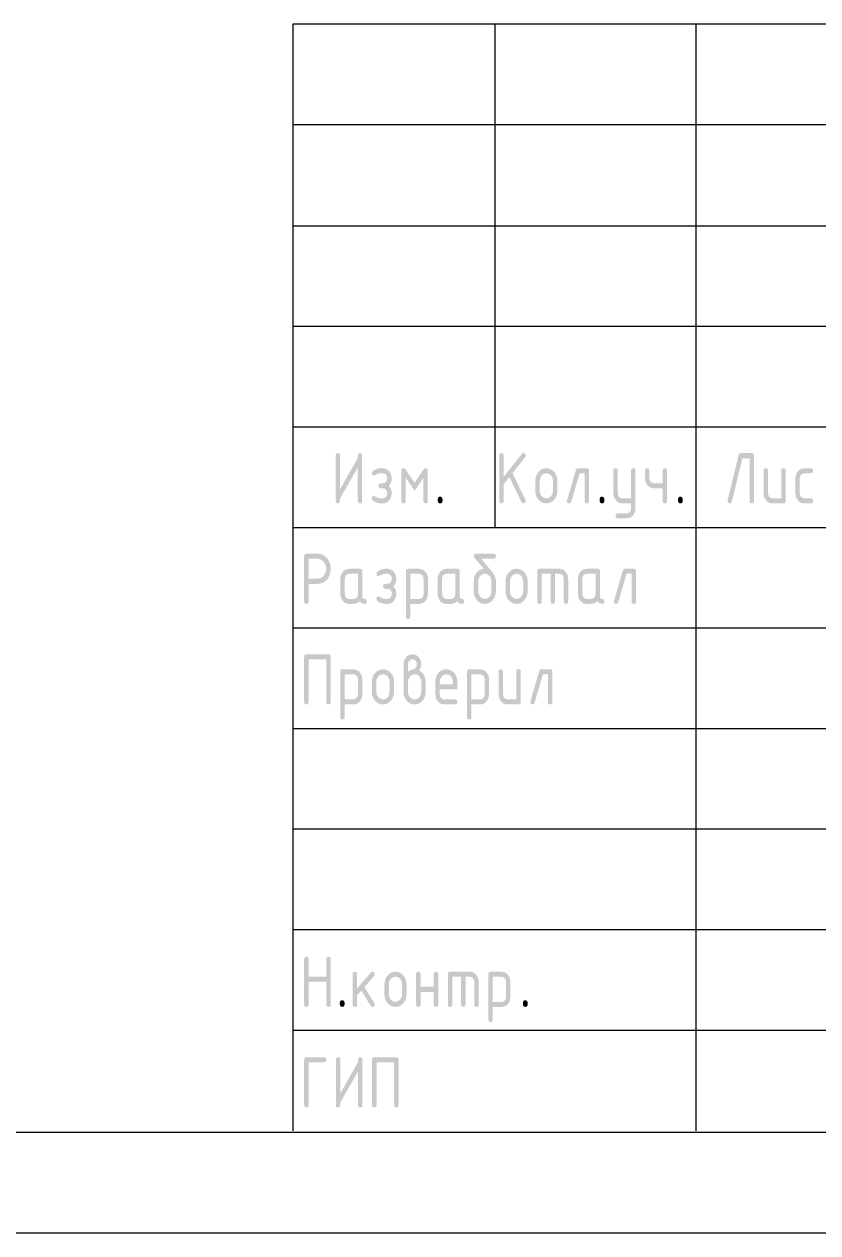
# Model space of a CAD drawing. Header units: millimetres. Extents: x -13069 to 207500, y -71366 to 56785.
# Drawn here: x 29574 to 33518, y -71366 to -65361 of the extents above; entities that cross this region are included whole.
import ezdxf

# ---------------------------------------------------------------- set-up
doc = ezdxf.new("R2010")
doc.units = ezdxf.units.MM

msp = doc.modelspace()

# ---------------------------------------------------------------- hatches: boundary and pattern name
h = msp.add_hatch(color=7)
h.dxf.hatch_style = 2
h.paths.add_polyline_path([(31242.744, -67492.152), (31247.4, -67492.938), (31250.764, -67495.294), (31252.806, -67499.221), (31253.493, -67504.72), (31253.493, -67729.616), (31252.806, -67735.062), (31250.764, -67738.876), (31247.4, -67741.119), (31242.744, -67741.853), (31237.897, -67741.119), (31234.435, -67738.876), (31232.357, -67735.062), (31231.665, -67729.616), (31231.665, -67563.038), (31143.966, -67717.048), (31143.746, -67727.762), (31143.029, -67733.474), (31139.598, -67739.751), (31132.942, -67741.853), (31128.095, -67741.119), (31124.633, -67738.876), (31122.555, -67735.062), (31121.863, -67729.616), (31121.863, -67504.72), (31122.555, -67499.221), (31124.633, -67495.294), (31128.095, -67492.938), (31132.942, -67492.152), (31137.757, -67492.938), (31141.203, -67495.294), (31143.275, -67499.221), (31143.966, -67504.72), (31143.966, -67671.297), (31231.665, -67516.957), (31231.747, -67506.408), (31232.326, -67500.861), (31235.799, -67494.274)])
h = msp.add_hatch(color=7)
h.dxf.hatch_style = 2
h.paths.add_polyline_path([(31984.992, -67611.215), (31956.77, -67646.878), (31956.77, -67729.616), (31956.078, -67735.062), (31954.007, -67738.876), (31950.561, -67741.119), (31945.746, -67741.853), (31940.898, -67741.119), (31937.436, -67738.876), (31935.359, -67735.062), (31934.666, -67729.616), (31934.666, -67504.72), (31935.359, -67499.221), (31937.436, -67495.294), (31940.898, -67492.938), (31945.746, -67492.152), (31950.561, -67492.938), (31954.007, -67495.294), (31956.078, -67499.221), (31956.77, -67504.72), (31956.77, -67609.837), (32046.949, -67496.341), (32050.917, -67493.192), (32055.548, -67492.152), (32060.204, -67492.938), (32063.568, -67495.294), (32065.609, -67499.221), (32066.296, -67504.72), (32063.54, -67513.098), (32000.647, -67591.702), (32064.753, -67723.332), (32066.296, -67729.616), (32065.518, -67734.074), (32062.879, -67737.994), (32059.461, -67740.978), (32055.548, -67741.853), (32049.601, -67740.282), (32045.681, -67735.569)])
h = msp.add_hatch(color=7)
h.dxf.hatch_style = 2
h.paths.add_polyline_path([(33134.849, -67492.152), (33190.081, -67492.152), (33194.737, -67492.938), (33198.101, -67495.294), (33200.142, -67499.221), (33200.83, -67504.72), (33200.83, -67729.616), (33200.142, -67735.062), (33198.101, -67738.876), (33194.737, -67741.119), (33190.081, -67741.853), (33185.234, -67741.119), (33181.771, -67738.876), (33179.694, -67735.062), (33179.001, -67729.616), (33179.001, -67517.287), (33143.448, -67517.287), (33090.642, -67733.474), (33086.969, -67739.751), (33080.279, -67741.853), (33075.432, -67741.119), (33071.969, -67738.876), (33069.892, -67735.062), (33069.199, -67729.616), (33070.136, -67725.096), (33123.825, -67504.72), (33127.952, -67495.294)])
h = msp.add_hatch(color=7)
h.dxf.hatch_style = 2
h.paths.add_polyline_path([(31378.159, -67691.912), (31376.719, -67681.536), (31372.261, -67673.722), (31366.769, -67669.258), (31359.418, -67667.108), (31345.306, -67667.108), (31340.793, -67665.84), (31337.645, -67663.249), (31335.157, -67659.287), (31334.282, -67654.54), (31335.157, -67649.476), (31337.645, -67645.445), (31341.979, -67642.634), (31348.338, -67641.642), (31351.756, -67641.642), (31355.449, -67641.972), (31365.116, -67640.146), (31372.261, -67634.641), (31376.719, -67626.814), (31378.159, -67617.168), (31376.684, -67607.48), (31371.985, -67599.363), (31364.861, -67594.024), (31356.331, -67592.363), (31345.306, -67592.363), (31335.143, -67593.934), (31322.872, -67598.647), (31317.054, -67601.396), (31312.874, -67603.36), (31310.4, -67604.538), (31306.701, -67603.849), (31303.91, -67600.411), (31301.43, -67591.702), (31302.581, -67586.834), (31306.012, -67582.234), (31311.685, -67577.904), (31319.565, -67573.842), (31333.345, -67568.84), (31345.306, -67567.228), (31356.331, -67567.228), (31373.37, -67570.859), (31387.64, -67581.559), (31397.024, -67597.792), (31400.208, -67617.168), (31399.283, -67629.348), (31396.494, -67639.657), (31391.813, -67648.065), (31385.214, -67654.54), (31391.813, -67661.015), (31396.494, -67669.423), (31399.283, -67679.732), (31400.208, -67691.912), (31397.024, -67711.288), (31387.64, -67727.521), (31380.849, -67733.9), (31373.37, -67738.366), (31365.199, -67740.993), (31356.331, -67741.853), (31345.306, -67741.853), (31333.076, -67740.282), (31319.234, -67735.569), (31311.406, -67731.502), (31305.846, -67727.135), (31302.53, -67722.438), (31301.43, -67717.379), (31303.91, -67708.669), (31306.742, -67705.355), (31310.029, -67704.149), (31313.522, -67705.72), (31323.258, -67710.433), (31335.192, -67715.436), (31345.306, -67717.048), (31356.331, -67717.048), (31364.861, -67715.222), (31371.985, -67709.717), (31376.581, -67701.6)])
h = msp.add_hatch(color=7)
h.dxf.hatch_style = 2
h.paths.add_polyline_path([(31514.139, -67679.675), (31470.263, -67615.404), (31470.263, -67729.616), (31469.571, -67735.062), (31467.5, -67738.876), (31464.054, -67741.119), (31459.238, -67741.853), (31454.391, -67741.119), (31450.929, -67738.876), (31448.851, -67735.062), (31448.159, -67729.616), (31448.159, -67579.465), (31448.851, -67574.157), (31450.929, -67570.328), (31454.391, -67568.008), (31459.238, -67567.228), (31464.73, -67569.095), (31470.263, -67574.889), (31514.139, -67639.161), (31557.961, -67574.889), (31563.501, -67569.095), (31569.04, -67567.228), (31573.696, -67568.008), (31577.061, -67570.328), (31579.102, -67574.157), (31579.789, -67579.465), (31579.789, -67729.616), (31579.102, -67735.062), (31577.061, -67738.876), (31573.696, -67741.119), (31569.04, -67741.853), (31564.193, -67741.119), (31560.731, -67738.876), (31558.653, -67735.062), (31557.961, -67729.616), (31557.961, -67615.404)])
h = msp.add_hatch(color=7)
h.paths.add_polyline_path([(32114.066, -67679.675), (32114.066, -67629.735), (32115.051, -67617.151), (32118.021, -67605.585), (32122.996, -67595.001), (32129.996, -67585.363), (32138.465, -67577.39), (32147.766, -67571.727), (32157.925, -67568.348), (32168.967, -67567.228), (32180.033, -67568.343), (32190.189, -67571.686), (32199.477, -67577.25), (32207.938, -67585.032), (32214.962, -67594.676), (32219.934, -67605.296), (32222.89, -67616.96), (32223.868, -67629.735), (32223.868, -67679.675), (32222.839, -67692.068), (32219.768, -67703.536), (32214.682, -67714.084), (32207.607, -67723.718), (32199.291, -67731.69), (32190.023, -67737.353), (32179.888, -67740.732), (32168.967, -67741.853), (32157.925, -67740.732), (32147.766, -67737.353), (32138.465, -67731.69), (32129.996, -67723.718), (32122.996, -67714.084), (32118.021, -67703.536), (32115.051, -67692.068)])
h.paths.add_polyline_path([(32201.819, -67679.345), (32201.819, -67629.405), (32199.497, -67615.066), (32192.338, -67602.836), (32181.666, -67594.685), (32168.967, -67592.032), (32156.296, -67594.685), (32145.65, -67602.836), (32138.492, -67615.066), (32136.17, -67629.405), (32136.17, -67679.345), (32138.492, -67693.924), (32145.65, -67705.858), (32156.296, -67714.202), (32168.967, -67717.048), (32181.666, -67714.202), (32192.338, -67705.858), (32199.497, -67693.78)])
h = msp.add_hatch(color=7)
h.dxf.hatch_style = 2
h.paths.add_polyline_path([(32326.577, -67567.228), (32370.454, -67567.228), (32375.292, -67568.008), (32378.736, -67570.328), (32380.794, -67574.157), (32381.478, -67579.465), (32381.478, -67729.616), (32380.794, -67735.062), (32378.736, -67738.876), (32375.292, -67741.119), (32370.454, -67741.853), (32365.638, -67741.119), (32362.192, -67738.876), (32360.121, -67735.062), (32359.429, -67729.616), (32359.429, -67592.363), (32334.239, -67592.363), (32292.843, -67733.474), (32289.163, -67739.751), (32282.755, -67741.853), (32277.908, -67741.067), (32274.446, -67738.711), (32272.368, -67734.783), (32271.676, -67729.285), (32272.337, -67725.426), (32315.553, -67577.37), (32319.907, -67569.674)])
h = msp.add_hatch(color=7)
h.dxf.hatch_style = 2
h.paths.add_polyline_path([(32589.686, -67767.374), (32589.686, -67741.853), (32545.809, -67741.853), (32536.946, -67740.993), (32528.811, -67738.366), (32521.431, -67733.9), (32514.831, -67727.521), (32505.157, -67711.288), (32501.933, -67691.912), (32501.933, -67579.465), (32502.625, -67574.157), (32504.703, -67570.328), (32508.165, -67568.008), (32513.012, -67567.228), (32517.828, -67568.008), (32521.273, -67570.328), (32523.345, -67574.157), (32524.036, -67579.465), (32524.036, -67691.912), (32525.628, -67701.476), (32530.486, -67709.717), (32537.589, -67715.222), (32545.809, -67717.048), (32589.686, -67717.048), (32589.686, -67579.465), (32590.378, -67574.157), (32592.449, -67570.328), (32595.895, -67568.008), (32600.711, -67567.228), (32605.549, -67568.008), (32608.993, -67570.328), (32611.051, -67574.157), (32611.735, -67579.465), (32611.735, -67766.988), (32608.552, -67786.384), (32599.167, -67802.596), (32585.187, -67813.318), (32568.189, -67816.928), (32524.036, -67816.928), (32519.198, -67816.143), (32515.754, -67813.786), (32513.696, -67809.859), (32513.012, -67804.36), (32513.763, -67799.861), (32516.375, -67795.651), (32519.854, -67792.792), (32524.036, -67791.793), (32567.913, -67791.793), (32576.416, -67790.132), (32583.513, -67784.792), (32588.108, -67776.993)])
h = msp.add_hatch(color=7)
h.dxf.hatch_style = 2
h.paths.add_polyline_path([(32769.112, -67579.465), (32769.112, -67729.616), (32768.429, -67735.062), (32766.37, -67738.876), (32762.927, -67741.119), (32758.088, -67741.853), (32753.273, -67741.119), (32749.827, -67738.876), (32747.755, -67735.062), (32747.064, -67729.616), (32747.064, -67667.108), (32703.187, -67667.108), (32686.416, -67663.477), (32672.209, -67652.776), (32662.535, -67636.777), (32659.31, -67617.884), (32659.31, -67579.465), (32660.003, -67574.157), (32662.08, -67570.328), (32665.543, -67568.008), (32670.39, -67567.228), (32675.205, -67568.008), (32678.651, -67570.328), (32680.723, -67574.157), (32681.414, -67579.465), (32681.414, -67616.837), (32683.006, -67626.504), (32687.863, -67634.641), (32694.967, -67640.146), (32703.187, -67641.972), (32747.064, -67641.972), (32747.064, -67579.465), (32747.755, -67574.157), (32749.827, -67570.328), (32753.273, -67568.008), (32758.088, -67567.228), (32762.927, -67568.008), (32766.37, -67570.328), (32768.429, -67574.157)])
h = msp.add_hatch(color=7)
h.dxf.hatch_style = 2
h.paths.add_polyline_path([(33358.516, -67579.465), (33358.516, -67729.616), (33357.832, -67735.062), (33355.774, -67738.876), (33352.33, -67741.119), (33347.491, -67741.853), (33292.59, -67741.853), (33283.727, -67740.993), (33275.592, -67738.366), (33268.212, -67733.9), (33261.612, -67727.521), (33251.938, -67711.432), (33248.714, -67691.912), (33248.714, -67579.465), (33249.406, -67574.157), (33251.484, -67570.328), (33254.946, -67568.008), (33259.793, -67567.228), (33264.609, -67568.008), (33268.054, -67570.328), (33270.126, -67574.157), (33270.817, -67579.465), (33270.817, -67691.912), (33272.409, -67701.476), (33277.267, -67709.717), (33284.37, -67715.222), (33292.59, -67717.048), (33336.467, -67717.048), (33336.467, -67579.465), (33337.159, -67574.157), (33339.23, -67570.328), (33342.676, -67568.008), (33347.491, -67567.228), (33352.33, -67568.008), (33355.774, -67570.328), (33357.832, -67574.157)])
h = msp.add_hatch(color=7)
h.dxf.hatch_style = 2
h.paths.add_polyline_path([(33428.542, -67617.168), (33428.542, -67691.912), (33430.134, -67701.476), (33434.991, -67709.717), (33442.095, -67715.222), (33450.315, -67717.048), (33483.168, -67717.048), (33487.983, -67717.833), (33491.429, -67720.19), (33493.5, -67724.117), (33494.192, -67729.616), (33493.5, -67735.062), (33491.429, -67738.876), (33487.983, -67741.119), (33483.168, -67741.853), (33450.315, -67741.853), (33441.452, -67740.993), (33433.317, -67738.366), (33425.937, -67733.9), (33419.337, -67727.521), (33409.663, -67711.432), (33406.438, -67691.912), (33406.438, -67617.168), (33409.663, -67597.792), (33419.337, -67581.559), (33433.317, -67570.859), (33450.315, -67567.228), (33483.168, -67567.228), (33487.983, -67568.013), (33491.429, -67570.369), (33493.5, -67574.297), (33494.192, -67579.795), (33493.5, -67585.294), (33491.429, -67589.221), (33487.983, -67591.578), (33483.168, -67592.363), (33450.315, -67592.363), (33441.806, -67594.168), (33434.661, -67599.363), (33430.092, -67607.48)])
h = msp.add_hatch(color=7)
h.paths.add_polyline_path([(30976.309, -67991.685), (31031.21, -67991.685), (31044.309, -67993.06), (31056.462, -67997.184), (31067.634, -68004.057), (31077.788, -68013.679), (31086.093, -68025.073), (31092.057, -68037.739), (31095.655, -68051.645), (31096.86, -68066.761), (31095.708, -68082.536), (31092.278, -68096.843), (31086.604, -68109.642), (31078.725, -68120.89), (31068.851, -68130.07), (31057.613, -68136.614), (31045.052, -68140.532), (31031.21, -68141.836), (30987.333, -68141.836), (30987.333, -68229.149), (30986.641, -68234.596), (30984.57, -68238.409), (30981.124, -68240.652), (30976.309, -68241.386), (30971.462, -68240.652), (30967.999, -68238.409), (30965.922, -68234.596), (30965.229, -68229.149), (30965.229, -68004.253), (30965.922, -67998.755), (30967.999, -67994.827), (30971.462, -67992.471)])
h.paths.add_polyline_path([(30987.333, -68016.821), (30987.333, -68116.701), (31031.21, -68116.701), (31048.208, -68113.028), (31062.188, -68102.039), (31071.814, -68086.095), (31075.031, -68066.761), (31071.814, -68047.386), (31062.188, -68031.152), (31048.208, -68020.452), (31031.21, -68016.821)])
h = msp.add_hatch(color=7)
h.paths.add_polyline_path([(31918.084, -68129.269), (31918.084, -68179.209), (31917.055, -68191.602), (31913.985, -68203.069), (31908.899, -68213.618), (31901.823, -68223.251), (31893.507, -68231.224), (31884.24, -68236.887), (31874.104, -68240.265), (31863.183, -68241.386), (31852.141, -68240.265), (31841.982, -68236.887), (31832.681, -68231.224), (31824.212, -68223.251), (31817.212, -68213.618), (31812.237, -68203.069), (31809.267, -68191.602), (31808.282, -68179.209), (31808.282, -68128.938), (31810.062, -68111.519), (31815.407, -68096.492), (31824.328, -68083.894), (31836.835, -68073.761), (31848.073, -68068.421), (31858.608, -68066.761), (31810.432, -68011.584), (31808.799, -68008.704), (31808.282, -68004.253), (31808.975, -67998.755), (31811.052, -67994.827), (31814.514, -67992.471), (31819.362, -67991.685), (31907.336, -67991.685), (31912.015, -67992.471), (31915.376, -67994.827), (31917.405, -67998.755), (31918.084, -68004.253), (31917.405, -68009.751), (31915.376, -68013.679), (31912.015, -68016.035), (31907.336, -68016.821), (31844.828, -68016.821), (31900.004, -68082.801), (31907.876, -68093.751), (31913.53, -68105.125), (31916.941, -68116.954)])
h.paths.add_polyline_path([(31896.036, -68178.878), (31896.036, -68128.938), (31893.714, -68114.599), (31886.555, -68102.369), (31875.882, -68094.218), (31863.183, -68091.566), (31850.512, -68094.218), (31839.867, -68102.369), (31832.708, -68114.599), (31830.386, -68128.938), (31830.386, -68178.878), (31832.708, -68193.458), (31839.867, -68205.391), (31850.512, -68213.736), (31863.183, -68216.581), (31875.882, -68213.736), (31886.555, -68205.391), (31893.714, -68193.313)])
h = msp.add_hatch(color=7)
h.paths.add_polyline_path([(31232.519, -68091.896), (31188.642, -68091.896), (31180.133, -68093.701), (31172.988, -68098.897), (31168.419, -68107.013), (31166.869, -68116.701), (31166.869, -68191.446), (31168.461, -68201.009), (31173.318, -68209.25), (31180.422, -68214.755), (31188.642, -68216.581), (31210.746, -68216.581), (31219.09, -68214.755), (31226.07, -68209.25), (31230.907, -68201.133), (31232.519, -68191.446)])
h.paths.add_polyline_path([(31276.396, -68229.149), (31275.708, -68234.596), (31273.667, -68238.409), (31270.303, -68240.652), (31265.647, -68241.386), (31251.591, -68238.203), (31240.512, -68228.487), (31226.89, -68238.203), (31210.746, -68241.386), (31188.642, -68241.386), (31179.779, -68240.526), (31171.644, -68237.899), (31164.264, -68233.433), (31157.664, -68227.054), (31147.99, -68210.966), (31144.765, -68191.446), (31144.765, -68116.701), (31147.99, -68097.326), (31157.664, -68081.092), (31171.644, -68070.392), (31188.642, -68066.761), (31243.543, -68066.761), (31248.382, -68067.541), (31251.825, -68069.861), (31253.884, -68073.691), (31254.568, -68078.998), (31254.568, -68204.013), (31255.26, -68209.512), (31257.337, -68213.439), (31260.8, -68215.796), (31265.647, -68216.581), (31270.303, -68217.367), (31273.667, -68219.723), (31275.708, -68223.65)])
h = msp.add_hatch(color=7)
h.dxf.hatch_style = 2
h.paths.add_polyline_path([(31401.031, -68191.446), (31399.591, -68181.069), (31395.133, -68173.256), (31389.641, -68168.791), (31382.289, -68166.641), (31368.178, -68166.641), (31363.665, -68165.373), (31360.516, -68162.783), (31358.029, -68158.821), (31357.154, -68154.073), (31358.029, -68149.009), (31360.516, -68144.978), (31364.85, -68142.167), (31371.21, -68141.175), (31374.627, -68141.175), (31378.321, -68141.506), (31387.988, -68139.68), (31395.133, -68134.174), (31399.591, -68126.347), (31401.031, -68116.701), (31399.556, -68107.013), (31394.857, -68098.897), (31387.733, -68093.557), (31379.203, -68091.896), (31368.178, -68091.896), (31358.015, -68093.467), (31345.744, -68098.18), (31339.926, -68100.929), (31335.746, -68102.893), (31333.272, -68104.071), (31329.573, -68103.382), (31326.782, -68099.944), (31324.302, -68091.235), (31325.453, -68086.367), (31328.883, -68081.768), (31334.557, -68077.437), (31342.437, -68073.375), (31356.217, -68068.373), (31368.178, -68066.761), (31379.203, -68066.761), (31396.242, -68070.392), (31410.512, -68081.092), (31419.896, -68097.326), (31423.079, -68116.701), (31422.155, -68128.881), (31419.365, -68139.191), (31414.684, -68147.598), (31408.086, -68154.073), (31414.684, -68160.548), (31419.365, -68168.956), (31422.155, -68179.266), (31423.079, -68191.446), (31419.896, -68210.821), (31410.512, -68227.054), (31403.72, -68233.433), (31396.242, -68237.899), (31388.071, -68240.526), (31379.203, -68241.386), (31368.178, -68241.386), (31355.948, -68239.815), (31342.106, -68235.102), (31334.278, -68231.035), (31328.718, -68226.668), (31325.401, -68221.971), (31324.302, -68216.912), (31326.782, -68208.203), (31329.614, -68204.889), (31332.9, -68203.683), (31336.394, -68205.254), (31346.13, -68209.967), (31358.063, -68214.969), (31368.178, -68216.581), (31379.203, -68216.581), (31387.733, -68214.755), (31394.857, -68209.25), (31399.453, -68201.133)])
h = msp.add_hatch(color=7)
h.paths.add_polyline_path([(31471, -68078.998), (31471.692, -68073.691), (31473.77, -68069.861), (31477.232, -68067.541), (31482.079, -68066.761), (31536.98, -68066.761), (31553.978, -68070.392), (31567.958, -68081.092), (31577.584, -68097.326), (31580.802, -68116.701), (31580.802, -68191.446), (31577.584, -68210.821), (31567.958, -68227.054), (31561.358, -68233.433), (31553.978, -68237.899), (31545.843, -68240.526), (31536.98, -68241.386), (31493.103, -68241.386), (31493.103, -68304.224), (31492.412, -68309.532), (31490.34, -68313.361), (31486.894, -68315.681), (31482.079, -68316.461), (31477.232, -68315.681), (31473.77, -68313.361), (31471.692, -68309.532), (31471, -68304.224)])
h.paths.add_polyline_path([(31493.103, -68091.896), (31493.103, -68216.581), (31536.98, -68216.581), (31545.324, -68214.755), (31552.304, -68209.25), (31557.141, -68201.133), (31558.753, -68191.446), (31558.753, -68116.701), (31557.175, -68107.013), (31552.58, -68098.897), (31545.483, -68093.557), (31536.98, -68091.896)])
h = msp.add_hatch(color=7)
h.paths.add_polyline_path([(31716.5, -68091.896), (31672.623, -68091.896), (31664.113, -68093.701), (31656.968, -68098.897), (31652.4, -68107.013), (31650.85, -68116.701), (31650.85, -68191.446), (31652.441, -68201.009), (31657.299, -68209.25), (31664.403, -68214.755), (31672.623, -68216.581), (31694.727, -68216.581), (31703.071, -68214.755), (31710.05, -68209.25), (31714.887, -68201.133), (31716.5, -68191.446)])
h.paths.add_polyline_path([(31760.376, -68229.149), (31759.689, -68234.596), (31757.648, -68238.409), (31754.284, -68240.652), (31749.628, -68241.386), (31735.572, -68238.203), (31724.492, -68228.487), (31710.87, -68238.203), (31694.727, -68241.386), (31672.623, -68241.386), (31663.759, -68240.526), (31655.625, -68237.899), (31648.244, -68233.433), (31641.644, -68227.054), (31631.971, -68210.966), (31628.746, -68191.446), (31628.746, -68116.701), (31631.971, -68097.326), (31641.644, -68081.092), (31655.625, -68070.392), (31672.623, -68066.761), (31727.524, -68066.761), (31732.362, -68067.541), (31735.806, -68069.861), (31737.864, -68073.691), (31738.548, -68078.998), (31738.548, -68204.013), (31739.241, -68209.512), (31741.318, -68213.439), (31744.78, -68215.796), (31749.628, -68216.581), (31754.284, -68217.367), (31757.648, -68219.723), (31759.689, -68223.65)])
h = msp.add_hatch(color=7)
h.paths.add_polyline_path([(31966.029, -68179.209), (31966.029, -68129.269), (31967.014, -68116.685), (31969.984, -68105.119), (31974.958, -68094.534), (31981.959, -68084.896), (31990.428, -68076.923), (31999.728, -68071.26), (32009.887, -68067.881), (32020.93, -68066.761), (32031.995, -68067.876), (32042.151, -68071.219), (32051.439, -68076.783), (32059.901, -68084.565), (32066.924, -68094.209), (32071.896, -68104.829), (32074.853, -68116.493), (32075.831, -68129.269), (32075.831, -68179.209), (32074.801, -68191.602), (32071.731, -68203.069), (32066.645, -68213.618), (32059.57, -68223.251), (32051.253, -68231.224), (32041.986, -68236.887), (32031.851, -68240.265), (32020.93, -68241.386), (32009.887, -68240.265), (31999.728, -68236.887), (31990.428, -68231.224), (31981.959, -68223.251), (31974.958, -68213.618), (31969.984, -68203.069), (31967.014, -68191.602)])
h.paths.add_polyline_path([(32053.782, -68178.878), (32053.782, -68128.938), (32051.46, -68114.599), (32044.301, -68102.369), (32033.628, -68094.218), (32020.93, -68091.566), (32008.259, -68094.218), (31997.613, -68102.369), (31990.454, -68114.599), (31988.132, -68128.938), (31988.132, -68178.878), (31990.454, -68193.458), (31997.613, -68205.391), (32008.259, -68213.736), (32020.93, -68216.581), (32033.628, -68213.736), (32044.301, -68205.391), (32051.46, -68193.313)])
h = msp.add_hatch(color=7)
h.dxf.hatch_style = 2
h.paths.add_polyline_path([(32134.854, -68066.761), (32233.577, -68066.761), (32242.426, -68067.675), (32250.499, -68070.392), (32257.87, -68074.877), (32264.61, -68081.092), (32274.236, -68097.326), (32277.454, -68116.701), (32277.454, -68229.149), (32276.762, -68234.596), (32274.691, -68238.409), (32271.245, -68240.652), (32266.429, -68241.386), (32261.591, -68240.652), (32258.147, -68238.409), (32256.089, -68234.596), (32255.405, -68229.149), (32255.405, -68116.701), (32253.827, -68107.013), (32249.232, -68098.897), (32242.128, -68093.557), (32233.577, -68091.896), (32211.528, -68091.896), (32211.528, -68229.149), (32210.837, -68234.596), (32208.765, -68238.409), (32205.319, -68240.652), (32200.504, -68241.386), (32195.825, -68240.652), (32192.463, -68238.409), (32190.435, -68234.596), (32189.755, -68229.149), (32189.755, -68091.896), (32145.879, -68091.896), (32145.879, -68229.149), (32145.187, -68234.596), (32143.116, -68238.409), (32139.67, -68240.652), (32134.854, -68241.386), (32130.007, -68240.652), (32126.545, -68238.409), (32124.467, -68234.596), (32123.775, -68229.149), (32123.775, -68078.998), (32124.467, -68073.691), (32126.545, -68069.861), (32130.007, -68067.541)])
h = msp.add_hatch(color=7)
h.paths.add_polyline_path([(32413.161, -68091.896), (32369.284, -68091.896), (32360.775, -68093.701), (32353.63, -68098.897), (32349.062, -68107.013), (32347.511, -68116.701), (32347.511, -68191.446), (32349.103, -68201.009), (32353.961, -68209.25), (32361.064, -68214.755), (32369.284, -68216.581), (32391.388, -68216.581), (32399.732, -68214.755), (32406.712, -68209.25), (32411.549, -68201.133), (32413.161, -68191.446)])
h.paths.add_polyline_path([(32457.038, -68229.149), (32456.35, -68234.596), (32454.309, -68238.409), (32450.945, -68240.652), (32446.289, -68241.386), (32432.233, -68238.203), (32421.154, -68228.487), (32407.532, -68238.203), (32391.388, -68241.386), (32369.284, -68241.386), (32360.421, -68240.526), (32352.286, -68237.899), (32344.906, -68233.433), (32338.306, -68227.054), (32328.632, -68210.966), (32325.408, -68191.446), (32325.408, -68116.701), (32328.632, -68097.326), (32338.306, -68081.092), (32352.286, -68070.392), (32369.284, -68066.761), (32424.185, -68066.761), (32429.024, -68067.541), (32432.467, -68069.861), (32434.526, -68073.691), (32435.21, -68078.998), (32435.21, -68204.013), (32435.902, -68209.512), (32437.98, -68213.439), (32441.442, -68215.796), (32446.289, -68216.581), (32450.945, -68217.367), (32454.309, -68219.723), (32456.35, -68223.65)])
h = msp.add_hatch(color=7)
h.dxf.hatch_style = 2
h.paths.add_polyline_path([(32559.845, -68066.761), (32603.721, -68066.761), (32608.56, -68067.541), (32612.003, -68069.861), (32614.062, -68073.691), (32614.746, -68078.998), (32614.746, -68229.149), (32614.062, -68234.596), (32612.003, -68238.409), (32608.56, -68240.652), (32603.721, -68241.386), (32598.906, -68240.652), (32595.46, -68238.409), (32593.389, -68234.596), (32592.697, -68229.149), (32592.697, -68091.896), (32567.507, -68091.896), (32526.11, -68233.007), (32522.431, -68239.284), (32516.023, -68241.386), (32511.176, -68240.6), (32507.714, -68238.244), (32505.636, -68234.317), (32504.944, -68228.818), (32505.605, -68224.96), (32548.82, -68076.903), (32553.175, -68069.207)])
h = msp.add_hatch(color=7)
h.dxf.hatch_style = 2
h.paths.add_polyline_path([(30976.309, -68491.222), (31086.111, -68491.222), (31090.767, -68492.008), (31094.131, -68494.364), (31096.172, -68498.291), (31096.86, -68503.79), (31096.86, -68728.686), (31096.172, -68734.132), (31094.131, -68737.946), (31090.767, -68740.189), (31086.111, -68740.923), (31081.264, -68740.189), (31077.801, -68737.946), (31075.724, -68734.132), (31075.031, -68728.686), (31075.031, -68516.358), (30987.333, -68516.358), (30987.333, -68728.686), (30986.641, -68734.132), (30984.57, -68737.946), (30981.124, -68740.189), (30976.309, -68740.923), (30971.462, -68740.189), (30967.999, -68737.946), (30965.922, -68734.132), (30965.229, -68728.686), (30965.229, -68503.79), (30965.922, -68498.291), (30967.999, -68494.364), (30971.462, -68492.008)])
h = msp.add_hatch(color=7)
h.paths.add_polyline_path([(31481.516, -68578.535), (31494.828, -68569.398), (31506.982, -68566.298), (31513.597, -68564.031), (31519.55, -68557.588), (31523.96, -68549.355), (31525.393, -68541.162), (31523.78, -68531.454), (31518.944, -68523.358), (31511.819, -68518.018), (31503.289, -68516.358), (31494.78, -68518.142), (31487.635, -68523.358), (31483.066, -68531.454), (31481.516, -68541.162)])
h.paths.add_polyline_path([(31536.141, -68571.203), (31549.729, -68580.615), (31560.34, -68594.244), (31566.968, -68610.698), (31569.214, -68628.475), (31569.214, -68678.746), (31568.185, -68691.185), (31565.115, -68702.73), (31560.029, -68713.294), (31552.954, -68722.788), (31544.637, -68730.76), (31535.37, -68736.423), (31525.234, -68739.802), (31514.313, -68740.923), (31503.271, -68739.802), (31493.112, -68736.423), (31483.811, -68730.76), (31475.342, -68722.788), (31468.342, -68713.154), (31463.367, -68702.606), (31460.398, -68691.138), (31459.412, -68678.746), (31459.412, -68541.162), (31462.637, -68521.766), (31472.311, -68505.554), (31486.394, -68494.833), (31503.289, -68491.222), (31520.308, -68494.874), (31534.598, -68505.884), (31543.983, -68521.808), (31547.166, -68541.162), (31544.403, -68558.147)])
h.paths.add_polyline_path([(31547.166, -68678.415), (31547.166, -68628.475), (31544.844, -68614.136), (31537.685, -68601.906), (31527.012, -68593.755), (31514.313, -68591.102), (31501.642, -68593.755), (31490.997, -68601.906), (31483.838, -68614.136), (31481.516, -68628.475), (31481.516, -68678.415), (31483.838, -68692.994), (31490.997, -68704.928), (31501.642, -68713.272), (31514.313, -68716.118), (31527.012, -68713.272), (31537.685, -68704.928), (31544.844, -68692.85)])
h = msp.add_hatch(color=7)
h.paths.add_polyline_path([(31144.483, -68578.535), (31145.176, -68573.227), (31147.253, -68569.398), (31150.716, -68567.078), (31155.563, -68566.298), (31210.464, -68566.298), (31227.462, -68569.929), (31241.442, -68580.629), (31251.068, -68596.863), (31254.286, -68616.238), (31254.286, -68690.983), (31251.068, -68710.358), (31241.442, -68726.591), (31234.842, -68732.97), (31227.462, -68737.436), (31219.327, -68740.063), (31210.464, -68740.923), (31166.587, -68740.923), (31166.587, -68803.761), (31165.896, -68809.068), (31163.824, -68812.898), (31160.378, -68815.218), (31155.563, -68815.998), (31150.716, -68815.218), (31147.253, -68812.898), (31145.176, -68809.068), (31144.483, -68803.761)])
h.paths.add_polyline_path([(31166.587, -68591.433), (31166.587, -68716.118), (31210.464, -68716.118), (31218.808, -68714.292), (31225.788, -68708.787), (31230.625, -68700.67), (31232.237, -68690.983), (31232.237, -68616.238), (31230.659, -68606.55), (31226.063, -68598.434), (31218.966, -68593.094), (31210.464, -68591.433)])
h = msp.add_hatch(color=7)
h.paths.add_polyline_path([(31301.948, -68678.746), (31301.948, -68628.805), (31302.933, -68616.221), (31305.903, -68604.655), (31310.878, -68594.071), (31317.878, -68584.433), (31326.347, -68576.46), (31335.648, -68570.797), (31345.807, -68567.418), (31356.849, -68566.298), (31367.915, -68567.413), (31378.071, -68570.756), (31387.359, -68576.32), (31395.82, -68584.102), (31402.844, -68593.746), (31407.816, -68604.366), (31410.772, -68616.03), (31411.75, -68628.805), (31411.75, -68678.746), (31410.721, -68691.138), (31407.65, -68702.606), (31402.564, -68713.154), (31395.489, -68722.788), (31387.173, -68730.76), (31377.905, -68736.423), (31367.77, -68739.802), (31356.849, -68740.923), (31345.807, -68739.802), (31335.648, -68736.423), (31326.347, -68730.76), (31317.878, -68722.788), (31310.878, -68713.154), (31305.903, -68702.606), (31302.933, -68691.138)])
h.paths.add_polyline_path([(31389.701, -68678.415), (31389.701, -68628.475), (31387.379, -68614.136), (31380.22, -68601.906), (31369.548, -68593.755), (31356.849, -68591.102), (31344.178, -68593.755), (31333.533, -68601.906), (31326.374, -68614.136), (31324.052, -68628.475), (31324.052, -68678.415), (31326.374, -68692.994), (31333.533, -68704.928), (31344.178, -68713.272), (31356.849, -68716.118), (31369.548, -68713.272), (31380.22, -68704.928), (31387.379, -68692.85)])
h = msp.add_hatch(color=7)
h.paths.add_polyline_path([(31671.778, -68591.102), (31659.107, -68593.755), (31648.461, -68601.906), (31641.302, -68614.012), (31638.98, -68628.475), (31638.98, -68641.042), (31704.63, -68641.042), (31704.63, -68628.475), (31702.308, -68614.012), (31695.149, -68601.906), (31684.476, -68593.755)])
h.paths.add_polyline_path([(31638.98, -68666.178), (31638.98, -68690.983), (31640.572, -68700.546), (31645.43, -68708.787), (31652.533, -68714.292), (31660.753, -68716.118), (31715.655, -68716.118), (31720.493, -68716.903), (31723.937, -68719.26), (31725.995, -68723.187), (31726.679, -68728.686), (31725.995, -68734.132), (31723.937, -68737.946), (31720.493, -68740.189), (31715.655, -68740.923), (31660.753, -68740.923), (31651.89, -68740.063), (31643.755, -68737.436), (31636.375, -68732.97), (31629.775, -68726.591), (31620.101, -68710.502), (31616.877, -68690.983), (31616.877, -68628.805), (31617.862, -68616.221), (31620.832, -68604.655), (31625.806, -68594.071), (31632.807, -68584.433), (31641.276, -68576.46), (31650.577, -68570.797), (31660.735, -68567.418), (31671.778, -68566.298), (31682.843, -68567.413), (31693, -68570.756), (31702.288, -68576.32), (31710.749, -68584.102), (31717.772, -68593.74), (31722.745, -68604.325), (31725.701, -68615.891), (31726.679, -68628.475), (31726.679, -68666.178)])
h = msp.add_hatch(color=7)
h.paths.add_polyline_path([(31774.341, -68578.535), (31775.034, -68573.227), (31777.111, -68569.398), (31780.573, -68567.078), (31785.421, -68566.298), (31840.322, -68566.298), (31857.32, -68569.929), (31871.3, -68580.629), (31880.926, -68596.863), (31884.143, -68616.238), (31884.143, -68690.983), (31880.926, -68710.358), (31871.3, -68726.591), (31864.7, -68732.97), (31857.32, -68737.436), (31849.185, -68740.063), (31840.322, -68740.923), (31796.445, -68740.923), (31796.445, -68803.761), (31795.753, -68809.068), (31793.682, -68812.898), (31790.236, -68815.218), (31785.421, -68815.998), (31780.573, -68815.218), (31777.111, -68812.898), (31775.034, -68809.068), (31774.341, -68803.761)])
h.paths.add_polyline_path([(31796.445, -68591.433), (31796.445, -68716.118), (31840.322, -68716.118), (31848.666, -68714.292), (31855.645, -68708.787), (31860.482, -68700.67), (31862.095, -68690.983), (31862.095, -68616.238), (31860.517, -68606.55), (31855.921, -68598.434), (31848.824, -68593.094), (31840.322, -68591.433)])
h = msp.add_hatch(color=7)
h.dxf.hatch_style = 2
h.paths.add_polyline_path([(32041.608, -68578.535), (32041.608, -68728.686), (32040.924, -68734.132), (32038.865, -68737.946), (32035.422, -68740.189), (32030.583, -68740.923), (31975.682, -68740.923), (31966.819, -68740.063), (31958.684, -68737.436), (31951.304, -68732.97), (31944.704, -68726.591), (31935.03, -68710.502), (31931.806, -68690.983), (31931.806, -68578.535), (31932.498, -68573.227), (31934.575, -68569.398), (31938.038, -68567.078), (31942.885, -68566.298), (31947.7, -68567.078), (31951.146, -68569.398), (31953.218, -68573.227), (31953.909, -68578.535), (31953.909, -68690.983), (31955.501, -68700.546), (31960.359, -68708.787), (31967.462, -68714.292), (31975.682, -68716.118), (32019.559, -68716.118), (32019.559, -68578.535), (32020.251, -68573.227), (32022.322, -68569.398), (32025.768, -68567.078), (32030.583, -68566.298), (32035.422, -68567.078), (32038.865, -68569.398), (32040.924, -68573.227)])
h = msp.add_hatch(color=7)
h.dxf.hatch_style = 2
h.paths.add_polyline_path([(32144.171, -68566.298), (32188.048, -68566.298), (32192.886, -68567.078), (32196.33, -68569.398), (32198.388, -68573.227), (32199.072, -68578.535), (32199.072, -68728.686), (32198.388, -68734.132), (32196.33, -68737.946), (32192.886, -68740.189), (32188.048, -68740.923), (32183.232, -68740.189), (32179.786, -68737.946), (32177.715, -68734.132), (32177.023, -68728.686), (32177.023, -68591.433), (32151.833, -68591.433), (32110.437, -68732.544), (32106.757, -68738.821), (32100.349, -68740.923), (32095.502, -68740.137), (32092.04, -68737.781), (32089.962, -68733.853), (32089.27, -68728.355), (32089.931, -68724.496), (32133.147, -68576.44), (32137.501, -68568.744)])
h = msp.add_hatch(color=7)
h.dxf.hatch_style = 2
h.paths.add_polyline_path([(30965.229, -70231.519), (30965.229, -70006.623), (30965.922, -70001.125), (30967.999, -69997.197), (30971.462, -69994.841), (30976.309, -69994.055), (30981.124, -69994.841), (30984.57, -69997.197), (30986.641, -70001.125), (30987.333, -70006.623), (30987.333, -70093.936), (31075.031, -70093.936), (31075.031, -70006.623), (31075.724, -70001.125), (31077.801, -69997.197), (31081.264, -69994.841), (31086.111, -69994.055), (31090.767, -69994.841), (31094.131, -69997.197), (31096.172, -70001.125), (31096.86, -70006.623), (31096.86, -70231.519), (31096.172, -70236.966), (31094.131, -70240.779), (31090.767, -70243.022), (31086.111, -70243.756), (31081.264, -70243.022), (31077.801, -70240.779), (31075.724, -70236.966), (31075.031, -70231.519), (31075.031, -70119.071), (30987.333, -70119.071), (30987.333, -70231.519), (30986.641, -70236.966), (30984.57, -70240.779), (30981.124, -70243.022), (30976.309, -70243.756), (30971.462, -70243.022), (30967.999, -70240.779), (30965.922, -70236.966)])
h = msp.add_hatch(color=7)
h.dxf.hatch_style = 2
h.paths.add_polyline_path([(31228.633, -70151.207), (31297.645, -70072.603), (31301.042, -70069.958), (31305.307, -70069.131), (31310.146, -70069.911), (31313.589, -70072.231), (31315.648, -70076.061), (31316.331, -70081.368), (31315.456, -70086.115), (31312.969, -70090.077), (31264.848, -70145.254), (31314.237, -70224.188), (31316.331, -70231.519), (31315.648, -70236.966), (31313.589, -70240.779), (31310.146, -70243.022), (31305.307, -70243.756), (31300.022, -70242.44), (31296.102, -70238.519), (31248.863, -70163.058), (31228.633, -70186.485), (31228.633, -70231.519), (31227.941, -70236.966), (31225.87, -70240.779), (31222.424, -70243.022), (31217.609, -70243.756), (31212.762, -70243.022), (31209.299, -70240.779), (31207.222, -70236.966), (31206.529, -70231.519), (31206.529, -70081.368), (31207.222, -70076.061), (31209.299, -70072.231), (31212.762, -70069.911), (31217.609, -70069.131), (31222.424, -70069.911), (31225.87, -70072.231), (31227.941, -70076.061), (31228.633, -70081.368)])
h = msp.add_hatch(color=7)
h.paths.add_polyline_path([(31364.124, -70181.579), (31364.124, -70131.639), (31365.109, -70119.055), (31368.079, -70107.489), (31373.054, -70096.904), (31380.054, -70087.266), (31388.523, -70079.293), (31397.824, -70073.63), (31407.983, -70070.251), (31419.025, -70069.131), (31430.091, -70070.246), (31440.247, -70073.589), (31449.535, -70079.153), (31457.996, -70086.935), (31465.02, -70096.579), (31469.992, -70107.199), (31472.948, -70118.863), (31473.926, -70131.639), (31473.926, -70181.579), (31472.897, -70193.972), (31469.826, -70205.439), (31464.741, -70215.987), (31457.665, -70225.621), (31449.349, -70233.594), (31440.081, -70239.257), (31429.946, -70242.635), (31419.025, -70243.756), (31407.983, -70242.635), (31397.824, -70239.257), (31388.523, -70233.594), (31380.054, -70225.621), (31373.054, -70215.987), (31368.079, -70205.439), (31365.109, -70193.972)])
h.paths.add_polyline_path([(31451.877, -70181.248), (31451.877, -70131.308), (31449.555, -70116.969), (31442.396, -70104.739), (31431.724, -70096.588), (31419.025, -70093.936), (31406.354, -70096.588), (31395.709, -70104.739), (31388.55, -70116.969), (31386.228, -70131.308), (31386.228, -70181.248), (31388.55, -70195.828), (31395.709, -70207.761), (31406.354, -70216.105), (31419.025, -70218.951), (31431.724, -70216.105), (31442.396, -70207.761), (31449.555, -70195.683)])
h = msp.add_hatch(color=7)
h.dxf.hatch_style = 2
h.paths.add_polyline_path([(31543.822, -70169.011), (31543.822, -70231.519), (31543.131, -70236.966), (31541.059, -70240.779), (31537.613, -70243.022), (31532.798, -70243.756), (31527.951, -70243.022), (31524.488, -70240.779), (31522.411, -70236.966), (31521.718, -70231.519), (31521.718, -70081.368), (31522.411, -70076.061), (31524.488, -70072.231), (31527.951, -70069.911), (31532.798, -70069.131), (31537.613, -70069.911), (31541.059, -70072.231), (31543.131, -70076.061), (31543.822, -70081.368), (31543.822, -70143.876), (31609.472, -70143.876), (31609.472, -70081.368), (31610.164, -70076.061), (31612.235, -70072.231), (31615.681, -70069.911), (31620.496, -70069.131), (31625.335, -70069.911), (31628.778, -70072.231), (31630.837, -70076.061), (31631.521, -70081.368), (31631.521, -70231.519), (31630.837, -70236.966), (31628.778, -70240.779), (31625.335, -70243.022), (31620.496, -70243.756), (31615.681, -70243.022), (31612.235, -70240.779), (31610.164, -70236.966), (31609.472, -70231.519), (31609.472, -70169.011)])
h = msp.add_hatch(color=7)
h.dxf.hatch_style = 2
h.paths.add_polyline_path([(31690.392, -70069.131), (31789.115, -70069.131), (31797.964, -70070.045), (31806.037, -70072.762), (31813.408, -70077.247), (31820.149, -70083.462), (31829.774, -70099.696), (31832.992, -70119.071), (31832.992, -70231.519), (31832.3, -70236.966), (31830.229, -70240.779), (31826.783, -70243.022), (31821.968, -70243.756), (31817.129, -70243.022), (31813.686, -70240.779), (31811.627, -70236.966), (31810.943, -70231.519), (31810.943, -70119.071), (31809.365, -70109.383), (31804.77, -70101.267), (31797.666, -70095.927), (31789.115, -70094.266), (31767.067, -70094.266), (31767.067, -70231.519), (31766.375, -70236.966), (31764.304, -70240.779), (31760.858, -70243.022), (31756.042, -70243.756), (31751.363, -70243.022), (31748.001, -70240.779), (31745.973, -70236.966), (31745.294, -70231.519), (31745.294, -70094.266), (31701.417, -70094.266), (31701.417, -70231.519), (31700.725, -70236.966), (31698.654, -70240.779), (31695.208, -70243.022), (31690.392, -70243.756), (31685.545, -70243.022), (31682.083, -70240.779), (31680.006, -70236.966), (31679.313, -70231.519), (31679.313, -70081.368), (31680.006, -70076.061), (31682.083, -70072.231), (31685.545, -70069.911)])
h = msp.add_hatch(color=7)
h.paths.add_polyline_path([(31880.794, -70081.368), (31881.486, -70076.061), (31883.564, -70072.231), (31887.026, -70069.911), (31891.873, -70069.131), (31946.774, -70069.131), (31963.772, -70072.762), (31977.753, -70083.462), (31987.378, -70099.696), (31990.596, -70119.071), (31990.596, -70193.816), (31987.378, -70213.191), (31977.753, -70229.424), (31971.153, -70235.803), (31963.772, -70240.269), (31955.638, -70242.896), (31946.774, -70243.756), (31902.898, -70243.756), (31902.898, -70306.594), (31902.206, -70311.902), (31900.135, -70315.731), (31896.689, -70318.051), (31891.873, -70318.831), (31887.026, -70318.051), (31883.564, -70315.731), (31881.486, -70311.902), (31880.794, -70306.594)])
h.paths.add_polyline_path([(31902.898, -70094.266), (31902.898, -70218.951), (31946.774, -70218.951), (31955.118, -70217.125), (31962.098, -70211.62), (31966.935, -70203.503), (31968.547, -70193.816), (31968.547, -70119.071), (31966.969, -70109.383), (31962.374, -70101.267), (31955.277, -70095.927), (31946.774, -70094.266)])
h = msp.add_hatch(color=7)
h.dxf.hatch_style = 2
h.paths.add_polyline_path([(30987.333, -70518.728), (30987.333, -70731.056), (30986.641, -70736.502), (30984.57, -70740.316), (30981.124, -70742.559), (30976.309, -70743.293), (30971.462, -70742.559), (30967.999, -70740.316), (30965.922, -70736.502), (30965.229, -70731.056), (30965.229, -70506.16), (30965.922, -70500.661), (30967.999, -70496.734), (30971.462, -70494.378), (30976.309, -70493.592), (31064.007, -70493.592), (31068.846, -70494.378), (31072.289, -70496.734), (31074.348, -70500.661), (31075.031, -70506.16), (31074.348, -70511.658), (31072.289, -70515.586), (31068.846, -70517.942), (31064.007, -70518.728)])
h = msp.add_hatch(color=7)
h.dxf.hatch_style = 2
h.paths.add_polyline_path([(31243.953, -70493.592), (31248.609, -70494.378), (31251.974, -70496.734), (31254.015, -70500.661), (31254.702, -70506.16), (31254.702, -70731.056), (31254.015, -70736.502), (31251.974, -70740.316), (31248.609, -70742.559), (31243.953, -70743.293), (31239.106, -70742.559), (31235.644, -70740.316), (31233.566, -70736.502), (31232.874, -70731.056), (31232.874, -70564.478), (31145.176, -70718.488), (31144.955, -70729.202), (31144.239, -70734.914), (31140.807, -70741.191), (31134.151, -70743.293), (31129.304, -70742.559), (31125.842, -70740.316), (31123.764, -70736.502), (31123.072, -70731.056), (31123.072, -70506.16), (31123.764, -70500.661), (31125.842, -70496.734), (31129.304, -70494.378), (31134.151, -70493.592), (31138.967, -70494.378), (31142.413, -70496.734), (31144.484, -70500.661), (31145.176, -70506.16), (31145.176, -70672.737), (31232.874, -70518.397), (31232.957, -70507.848), (31233.535, -70502.301), (31237.008, -70495.714)])
h = msp.add_hatch(color=7)
h.dxf.hatch_style = 2
h.paths.add_polyline_path([(31313.783, -70493.592), (31423.585, -70493.592), (31428.242, -70494.378), (31431.606, -70496.734), (31433.647, -70500.661), (31434.334, -70506.16), (31434.334, -70731.056), (31433.647, -70736.502), (31431.606, -70740.316), (31428.242, -70742.559), (31423.585, -70743.293), (31418.738, -70742.559), (31415.276, -70740.316), (31413.199, -70736.502), (31412.506, -70731.056), (31412.506, -70518.728), (31324.808, -70518.728), (31324.808, -70731.056), (31324.116, -70736.502), (31322.045, -70740.316), (31318.599, -70742.559), (31313.783, -70743.293), (31308.936, -70742.559), (31305.474, -70740.316), (31303.396, -70736.502), (31302.704, -70731.056), (31302.704, -70506.16), (31303.396, -70500.661), (31305.474, -70496.734), (31308.936, -70494.378)])

# ---------------------------------------------------------------- linework, layer by layer
at = {"color": 7, "lineweight": 0}
for points in [[(30909.544, -65360.863), (30909.544, -70859.972)], [(49409.273, -65360.863), (30909.544, -65360.863)], [(31912.846, -65360.863), (31912.846, -67862.767)], [(32911.947, -65360.863), (32911.947, -70859.972)], [(37411.954, -65860.364), (30909.544, -65860.364)], [(37411.954, -66364.165), (30909.544, -66364.165)], [(37411.954, -66863.666), (30909.544, -66863.666)], [(37411.954, -67363.166), (30909.544, -67363.166)], [(49409.273, -67862.767), (30909.544, -67862.767)], [(37411.954, -68362.268), (30909.544, -68362.268)], [(37411.954, -68861.769), (30909.544, -68861.769)], [(37411.954, -69361.369), (30909.544, -69361.369)], [(37411.954, -69860.87), (30909.544, -69860.87)], [(37411.954, -70360.371), (30909.544, -70360.371)], [(9908.232, -70866.372), (49409.293, -70866.372)], [(7909.232, -71366.372), (49909.273, -71366.372)]]:
    msp.add_lwpolyline(points, dxfattribs=at)

# ---------------------------------------------------------------- texts
at = {"color": 7, "char_height": 235.0611, "attachment_point": 1}
for insert in [(31608.09, -67506.791), (32412.426, -67506.791), (32801.893, -67506.791), (31121.256, -70008.695), (32031.426, -70008.695)]:
    msp.add_mtext('{\\fGOSTCommon|b0|i0|c0;.}', dxfattribs=dict(at, insert=insert))

doc.saveas('drawing.dxf')
